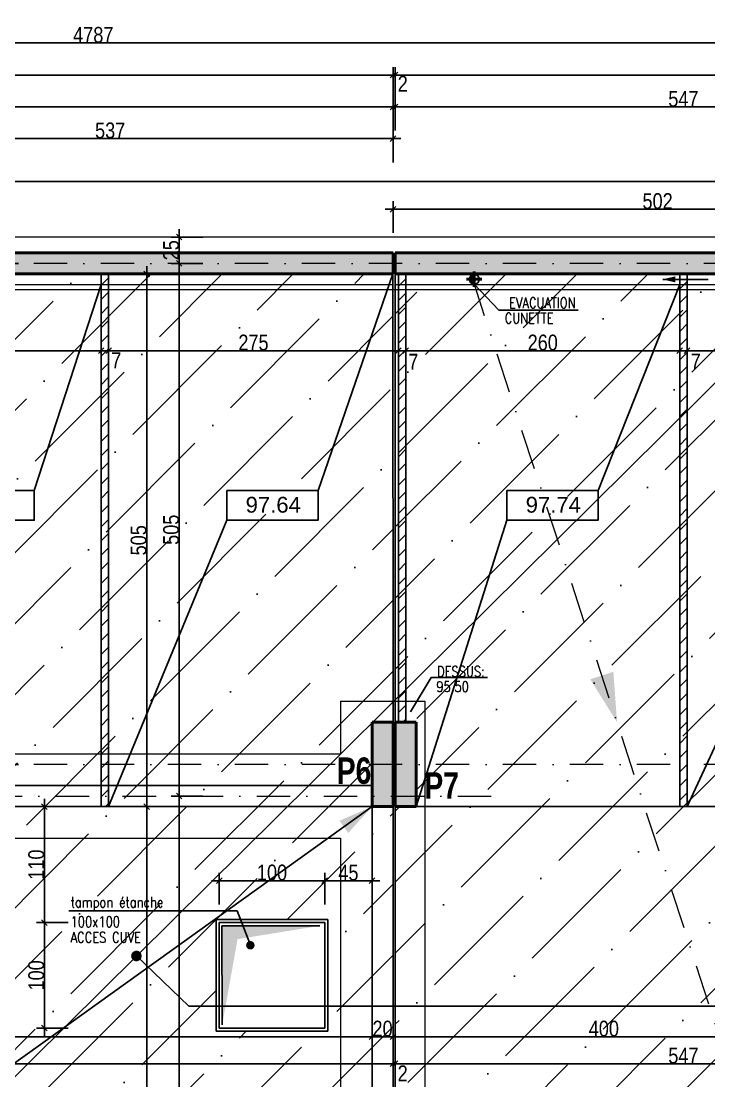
# Model space of a CAD drawing. Header units: centimetres. Extents: x -4990 to 114398, y -61489 to -12305.
# Drawn here: x 42284 to 42936, y -18368 to -17364 of the extents above; entities that cross this region are included whole.
import ezdxf
from ezdxf.enums import TextEntityAlignment as Align

# ---------------------------------------------------------------- set-up
doc = ezdxf.new("R2010")
doc.units = ezdxf.units.CM
doc.header["$LTSCALE"] = 0.5
doc.linetypes.add('TIRETPT2', pattern=[12.7, 6.35, -3.175, 0, -3.175])
doc.linetypes.add('TIRETPTX2', pattern=[50.8, 25.4, -12.7, 0, -12.7])
doc.layers.get('DEFPOINTS').update_dxf_attribs({"linetype": 'CONTINUOUS'})
for name, color, linetype in [('01_cloisons', 1, 'CONTINUOUS'), ('01_cote_gen', 4, 'CONTINUOUS'), ('01_linteaux', 2, 'CONTINUOUS'), ('01_poch_murs', 253, 'CONTINUOUS'), ('01_poch_poteaux', 250, 'CONTINUOUS'), ('01_resv', 32, 'CONTINUOUS'), ('01_texte', 230, 'CONTINUOUS'), ('AA_COTES', 2, 'CONTINUOUS')]:
    doc.layers.add(name, color=color, linetype=linetype)
for name, color, linetype, lineweight in [('01_murs_coup', 5, 'CONTINUOUS', 60), ('01_Reseaux', 5, 'TIRETPTX2', 18), ('01_sem', 42, 'CONTINUOUS', 15), ('01_tram_axes', 2, 'TIRETPTX2', 9)]:
    doc.layers.add(name, color=color, linetype=linetype, lineweight=lineweight)
doc.styles.add('ARIAL', font='arial.ttf')
doc.styles.add('impact', font='impact.ttf')
doc.styles.add('SIMPLEX1', font='SIMPLEX.shx', dxfattribs={"width": 0.8, "height": 10})
doc.styles.add('STYLE2', font='ARIALN.TTF')
doc.dimstyles.new('JB50', dxfattribs={"dimscale": 0.1, "dimtxt": 150, "dimasz": 15, "dimexe": 0.1, "dimexo": 0.1, "dimgap": 0.09, "dimtad": 1, "dimdec": 1, "dimdsep": 46, "dimtxsty": 'STYLE2', "dimblk1": 'BOND_G', "dimblk2": 'BOND_D', "dimsah": 1, "dimcen": 1.5, "dimdle": 0.01, "dimse1": 1, "dimse2": 1, "dimclrd": 4, "dimclre": 2, "dimclrt": 6, "dimazin": 2, "dimtfac": 2.333333, "dimtdec": 1, "dimtix": 1, "dimtmove": 2, "dimatfit": 3, "dimldrblk": 'BOND_G', "dimfxl": 1, "dimtolj": 1, "dimtzin": 0, "dimarcsym": 0})
pattern_1 = [(45, (-10233.557, 8782.937), (-6.7351921, 6.7351921), [])]

# ---------------------------------------------------------------- blocks, each defined once
blk = doc.blocks.new('BOND_G')
at = {"layer": 'AA_COTES', "color": 0}
for p, q in [((0, -5), (0, 15)), ((5, 0), (-5, 0)), ((1.77, 1.77), (-1.77, -1.77))]:
    blk.add_line(p, q, dxfattribs=at)
blk = doc.blocks.new('BOND_D')
at = {"layer": 'AA_COTES', "color": 0}
for p, q in [((5, 0), (-5, 0)), ((-1.77, -1.77), (1.77, 1.77)), ((0, 5), (0, -15))]:
    blk.add_line(p, q, dxfattribs=at)
blk = doc.blocks.new('*D78')
at = {"layer": '01_cote_gen', "color": 4, "lineweight": -2, "transparency": 16777216}
blk.add_line((42101.1, -17475.2), (42635.1, -17475.2), dxfattribs=at)
at = {"layer": 'DEFPOINTS', "color": 0, "transparency": 16777216}
for p in [(42636.6, -17475.2), (42099.6, -17497.7), (42636.6, -17583.5)]:
    blk.add_point(p, dxfattribs=at)
at = {"layer": '01_cote_gen', "color": 4, "lineweight": -2, "transparency": 16777216, "xscale": 1.5, "yscale": 1.5, "zscale": 1.5, "rotation": 180}
blk.add_blockref('BOND_G', (42099.6, -17475.2), dxfattribs=at)
at = {"layer": '01_cote_gen', "color": 4, "lineweight": -2, "transparency": 16777216, "xscale": 1.5, "yscale": 1.5, "zscale": 1.5}
blk.add_blockref('BOND_D', (42636.6, -17475.2), dxfattribs=at)
at = {"layer": '01_cote_gen', "color": 6, "transparency": 16777216, "insert": (42368.1, -17467.5), "char_height": 15, "attachment_point": 5, "style": 'STYLE2'}
blk.add_mtext('\\A1;537', dxfattribs=at)
blk = doc.blocks.new('*D79')
at = {"layer": '01_cote_gen', "color": 4, "lineweight": -2, "transparency": 16777216}
blk.add_line((42640.1, -17445.1), (43184.1, -17445.1), dxfattribs=at)
at = {"layer": 'DEFPOINTS', "color": 0, "transparency": 16777216}
for p in [(43185.6, -17445.1), (43185.6, -17465.6), (42638.6, -17553.4)]:
    blk.add_point(p, dxfattribs=at)
at = {"layer": '01_cote_gen', "color": 4, "lineweight": -2, "transparency": 16777216, "xscale": 1.5, "yscale": 1.5, "zscale": 1.5, "rotation": 180}
blk.add_blockref('BOND_G', (42638.6, -17445.1), dxfattribs=at)
at = {"layer": '01_cote_gen', "color": 4, "lineweight": -2, "transparency": 16777216, "xscale": 1.5, "yscale": 1.5, "zscale": 1.5}
blk.add_blockref('BOND_D', (43185.6, -17445.1), dxfattribs=at)
at = {"layer": '01_cote_gen', "color": 6, "transparency": 16777216, "insert": (42912.1, -17437.5), "char_height": 15, "attachment_point": 5, "style": 'STYLE2'}
blk.add_mtext('\\A1;547', dxfattribs=at)
blk = doc.blocks.new('*D84')
at = {"layer": '01_cote_gen', "color": 4, "lineweight": -2, "transparency": 16777216}
blk.add_line((42640.1, -17414.9), (44734.1, -17414.9), dxfattribs=at)
at = {"layer": 'DEFPOINTS', "color": 0, "transparency": 16777216}
for p in [(44735.6, -17414.9), (44735.6, -17437.5), (42638.6, -17452.5)]:
    blk.add_point(p, dxfattribs=at)
at = {"layer": '01_cote_gen', "color": 4, "lineweight": -2, "transparency": 16777216, "xscale": 1.5, "yscale": 1.5, "zscale": 1.5, "rotation": 180}
blk.add_blockref('BOND_G', (42638.6, -17414.9), dxfattribs=at)
at = {"layer": '01_cote_gen', "color": 4, "lineweight": -2, "transparency": 16777216, "xscale": 1.5, "yscale": 1.5, "zscale": 1.5}
blk.add_blockref('BOND_D', (44735.6, -17414.9), dxfattribs=at)
at = {"layer": '01_cote_gen', "color": 6, "transparency": 16777216, "insert": (43687.1, -17407.2), "char_height": 15, "attachment_point": 5, "style": 'STYLE2'}
blk.add_mtext('\\A1;2097', dxfattribs=at)
blk = doc.blocks.new('*D85')
at = {"layer": '01_cote_gen', "color": 4, "lineweight": -2, "transparency": 16777216}
blk.add_line((40932.1, -17445.1), (42635.1, -17445.1), dxfattribs=at)
at = {"layer": 'DEFPOINTS', "color": 0, "transparency": 16777216}
for p in [(42636.6, -17445.1), (40930.6, -17497.7), (42636.6, -17497.7)]:
    blk.add_point(p, dxfattribs=at)
at = {"layer": '01_cote_gen', "color": 4, "lineweight": -2, "transparency": 16777216, "xscale": 1.5, "yscale": 1.5, "zscale": 1.5, "rotation": 180}
blk.add_blockref('BOND_G', (40930.6, -17445.1), dxfattribs=at)
at = {"layer": '01_cote_gen', "color": 4, "lineweight": -2, "transparency": 16777216, "xscale": 1.5, "yscale": 1.5, "zscale": 1.5}
blk.add_blockref('BOND_D', (42636.6, -17445.1), dxfattribs=at)
at = {"layer": '01_cote_gen', "color": 6, "transparency": 16777216, "insert": (41783.6, -17437.4), "char_height": 15, "attachment_point": 5, "style": 'STYLE2'}
blk.add_mtext('\\A1;1706', dxfattribs=at)
blk = doc.blocks.new('*D89')
at = {"layer": '01_cote_gen', "color": 4, "lineweight": -2, "transparency": 16777216}
blk.add_line((39960.1, -17414.9), (42635.1, -17414.9), dxfattribs=at)
at = {"layer": 'DEFPOINTS', "color": 0, "transparency": 16777216}
for p in [(42636.6, -17414.9), (39958.6, -17497.7), (42636.6, -17497.7)]:
    blk.add_point(p, dxfattribs=at)
at = {"layer": '01_cote_gen', "color": 4, "lineweight": -2, "transparency": 16777216, "xscale": 1.5, "yscale": 1.5, "zscale": 1.5, "rotation": 180}
blk.add_blockref('BOND_G', (39958.6, -17414.9), dxfattribs=at)
at = {"layer": '01_cote_gen', "color": 4, "lineweight": -2, "transparency": 16777216, "xscale": 1.5, "yscale": 1.5, "zscale": 1.5}
blk.add_blockref('BOND_D', (42636.6, -17414.9), dxfattribs=at)
at = {"layer": '01_cote_gen', "color": 6, "transparency": 16777216, "insert": (41240.1, -17407.2), "char_height": 15, "attachment_point": 5, "style": 'STYLE2'}
blk.add_mtext('\\A1;2678', dxfattribs=at)
blk = doc.blocks.new('*D90')
at = {"layer": '01_cote_gen', "color": 4, "lineweight": -2, "transparency": 16777216}
for p, q in [((42635.1, -17414.9), (42633.6, -17414.9)), ((42638.6, -17414.9), (42636.6, -17414.9)), ((42640.1, -17414.9), (42641.6, -17414.9))]:
    blk.add_line(p, q, dxfattribs=at)
at = {"layer": 'DEFPOINTS', "color": 0, "transparency": 16777216}
for p in [(42636.6, -17414.9), (42636.6, -17420.6), (42638.6, -17420.6)]:
    blk.add_point(p, dxfattribs=at)
at = {"layer": '01_cote_gen', "color": 4, "lineweight": -2, "transparency": 16777216, "xscale": 1.5, "yscale": 1.5, "zscale": 1.5}
blk.add_blockref('BOND_D', (42636.6, -17414.9), dxfattribs=at)
at = {"layer": '01_cote_gen', "color": 4, "lineweight": -2, "transparency": 16777216, "xscale": 1.5, "yscale": 1.5, "zscale": 1.5, "rotation": 180}
blk.add_blockref('BOND_G', (42638.6, -17414.9), dxfattribs=at)
at = {"layer": '01_cote_gen', "color": 6, "transparency": 16777216, "insert": (42645.8, -17423.1), "char_height": 15, "attachment_point": 5, "style": 'STYLE2'}
blk.add_mtext('\\A1;2', dxfattribs=at)
blk = doc.blocks.new('*D91')
at = {"layer": '01_cote_gen', "color": 4, "lineweight": -2, "transparency": 16777216}
blk.add_line((39960.1, -17384.5), (44744.1, -17384.5), dxfattribs=at)
at = {"layer": 'DEFPOINTS', "color": 0, "transparency": 16777216}
for p in [(44745.6, -17384.5), (44745.6, -17392.8), (39958.6, -17407.4)]:
    blk.add_point(p, dxfattribs=at)
at = {"layer": '01_cote_gen', "color": 4, "lineweight": -2, "transparency": 16777216, "xscale": 1.5, "yscale": 1.5, "zscale": 1.5, "rotation": 180}
blk.add_blockref('BOND_G', (39958.6, -17384.5), dxfattribs=at)
at = {"layer": '01_cote_gen', "color": 4, "lineweight": -2, "transparency": 16777216, "xscale": 1.5, "yscale": 1.5, "zscale": 1.5}
blk.add_blockref('BOND_D', (44745.6, -17384.5), dxfattribs=at)
at = {"layer": '01_cote_gen', "color": 6, "transparency": 16777216, "insert": (42352.1, -17376.9), "char_height": 15, "attachment_point": 5, "style": 'STYLE2'}
blk.add_mtext('\\A1;4787', dxfattribs=at)
blk = doc.blocks.new('*D109')
at = {"layer": '01_cote_gen', "color": 4, "lineweight": -2, "transparency": 16777216}
blk.add_line((43184.1, -18352.3), (42640.1, -18352.3), dxfattribs=at)
at = {"layer": 'DEFPOINTS', "color": 0, "transparency": 16777216}
for p in [(43185.6, -18329.8), (42638.6, -18351.5), (42638.6, -18352.3)]:
    blk.add_point(p, dxfattribs=at)
at = {"layer": '01_cote_gen', "color": 4, "lineweight": -2, "transparency": 16777216, "xscale": 1.5, "yscale": 1.5, "zscale": 1.5, "rotation": 180}
blk.add_blockref('BOND_D', (42638.6, -18352.3), dxfattribs=at)
at = {"layer": '01_cote_gen', "color": 4, "lineweight": -2, "transparency": 16777216, "xscale": 1.5, "yscale": 1.5, "zscale": 1.5}
blk.add_blockref('BOND_G', (43185.6, -18352.3), dxfattribs=at)
at = {"layer": '01_cote_gen', "color": 6, "transparency": 16777216, "insert": (42912.1, -18344.7), "char_height": 15, "attachment_point": 5, "style": 'STYLE2'}
blk.add_mtext('\\A1;547', dxfattribs=at)
blk = doc.blocks.new('*D110')
at = {"layer": '01_cote_gen', "color": 4, "lineweight": -2, "transparency": 16777216}
for p, q in [((42635.1, -18352.3), (42633.6, -18352.3)), ((42636.6, -18352.3), (42638.6, -18352.3)), ((42640.1, -18352.3), (42641.6, -18352.3))]:
    blk.add_line(p, q, dxfattribs=at)
at = {"layer": 'DEFPOINTS', "color": 0, "transparency": 16777216}
for p in [(42638.6, -18352.3), (42636.6, -18357), (42638.6, -18357)]:
    blk.add_point(p, dxfattribs=at)
at = {"layer": '01_cote_gen', "color": 4, "lineweight": -2, "transparency": 16777216, "xscale": 1.5, "yscale": 1.5, "zscale": 1.5}
blk.add_blockref('BOND_G', (42636.6, -18352.3), dxfattribs=at)
at = {"layer": '01_cote_gen', "color": 4, "lineweight": -2, "transparency": 16777216, "xscale": 1.5, "yscale": 1.5, "zscale": 1.5, "rotation": 180}
blk.add_blockref('BOND_D', (42638.6, -18352.3), dxfattribs=at)
at = {"layer": '01_cote_gen', "color": 6, "transparency": 16777216, "insert": (42645.7, -18361.4), "char_height": 15, "attachment_point": 5, "style": 'STYLE2'}
blk.add_mtext('\\A1;2', dxfattribs=at)
blk = doc.blocks.new('*D111')
at = {"layer": '01_cote_gen', "color": 4, "lineweight": -2, "transparency": 16777216}
blk.add_line((42635.1, -18352.3), (41817.1, -18352.3), dxfattribs=at)
at = {"layer": 'DEFPOINTS', "color": 0, "transparency": 16777216}
for p in [(42636.6, -18329.8), (41815.6, -18346.2), (41815.6, -18352.3)]:
    blk.add_point(p, dxfattribs=at)
at = {"layer": '01_cote_gen', "color": 4, "lineweight": -2, "transparency": 16777216, "xscale": 1.5, "yscale": 1.5, "zscale": 1.5, "rotation": 180}
blk.add_blockref('BOND_D', (41815.6, -18352.3), dxfattribs=at)
at = {"layer": '01_cote_gen', "color": 4, "lineweight": -2, "transparency": 16777216, "xscale": 1.5, "yscale": 1.5, "zscale": 1.5}
blk.add_blockref('BOND_G', (42636.6, -18352.3), dxfattribs=at)
at = {"layer": '01_cote_gen', "color": 6, "transparency": 16777216, "insert": (42169.5, -18344.6), "char_height": 15, "attachment_point": 5, "style": 'STYLE2'}
blk.add_mtext('\\A1;821', dxfattribs=at)
blk = doc.blocks.new('*D112')
at = {"layer": '01_cote_gen', "color": 4, "lineweight": -2, "transparency": 16777216}
blk.add_line((42635.1, -18326.7), (42618.1, -18326.7), dxfattribs=at)
at = {"layer": 'DEFPOINTS', "color": 0, "transparency": 16777216}
for p in [(42616.6, -18326.7), (42616.6, -18329.8), (42636.6, -18329.8)]:
    blk.add_point(p, dxfattribs=at)
at = {"layer": '01_cote_gen', "color": 4, "lineweight": -2, "transparency": 16777216, "xscale": 1.5, "yscale": 1.5, "zscale": 1.5, "rotation": 180}
blk.add_blockref('BOND_D', (42616.6, -18326.7), dxfattribs=at)
at = {"layer": '01_cote_gen', "color": 4, "lineweight": -2, "transparency": 16777216, "xscale": 1.5, "yscale": 1.5, "zscale": 1.5}
blk.add_blockref('BOND_G', (42636.6, -18326.7), dxfattribs=at)
at = {"layer": '01_cote_gen', "color": 6, "transparency": 16777216, "insert": (42626.6, -18319.1), "char_height": 15, "attachment_point": 5, "style": 'STYLE2'}
blk.add_mtext('\\A1;20', dxfattribs=at)
blk = doc.blocks.new('*D113')
at = {"layer": '01_cote_gen', "color": 4, "lineweight": -2, "transparency": 16777216}
blk.add_line((42615.1, -18326.7), (41837.1, -18326.7), dxfattribs=at)
at = {"layer": 'DEFPOINTS', "color": 0, "transparency": 16777216}
for p in [(41835.6, -18304.2), (42616.6, -18304.2), (41835.6, -18326.7)]:
    blk.add_point(p, dxfattribs=at)
at = {"layer": '01_cote_gen', "color": 4, "lineweight": -2, "transparency": 16777216, "xscale": 1.5, "yscale": 1.5, "zscale": 1.5, "rotation": 180}
blk.add_blockref('BOND_D', (41835.6, -18326.7), dxfattribs=at)
at = {"layer": '01_cote_gen', "color": 4, "lineweight": -2, "transparency": 16777216, "xscale": 1.5, "yscale": 1.5, "zscale": 1.5}
blk.add_blockref('BOND_G', (42616.6, -18326.7), dxfattribs=at)
at = {"layer": '01_cote_gen', "color": 6, "transparency": 16777216, "insert": (42169.5, -18319.1), "char_height": 15, "attachment_point": 5, "style": 'STYLE2'}
blk.add_mtext('\\A1;781', dxfattribs=at)
blk = doc.blocks.new('*D207')
at = {"layer": '01_cote_gen', "color": 4, "lineweight": -2, "transparency": 16777216}
blk.add_line((42273.6, -17595), (42273.6, -18067), dxfattribs=at)
at = {"layer": 'DEFPOINTS', "color": 0, "transparency": 16777216}
for p in [(42316.3, -17593.5), (42243.2, -18068.5), (42273.6, -18068.5)]:
    blk.add_point(p, dxfattribs=at)
at = {"layer": '01_cote_gen', "color": 4, "lineweight": -2, "transparency": 16777216, "xscale": 1.5, "yscale": 1.5, "zscale": 1.5}
for name, p, rotation in [('BOND_G', (42273.6, -17593.5), 90), ('BOND_D', (42273.6, -18068.5), 270)]:
    blk.add_blockref(name, p, dxfattribs=dict(at, rotation=rotation))
at = {"layer": '01_cote_gen', "color": 6, "transparency": 16777216, "insert": (42266, -17889.5), "char_height": 15, "attachment_point": 5, "rotation": 90, "style": 'STYLE2'}
blk.add_mtext('\\A1;475', dxfattribs=at)
blk = doc.blocks.new('*D217')
at = {"layer": '01_cote_gen', "color": 4, "lineweight": -2, "transparency": 16777216}
blk.add_line((42433.6, -18677), (42433.6, -18100), dxfattribs=at)
at = {"layer": 'DEFPOINTS', "color": 0, "transparency": 16777216}
for p in [(42433.6, -18098.5), (42533.8, -18098.5), (42506.7, -18678.5)]:
    blk.add_point(p, dxfattribs=at)
at = {"layer": '01_cote_gen', "color": 4, "lineweight": -2, "transparency": 16777216, "xscale": 1.5, "yscale": 1.5, "zscale": 1.5}
for name, p, rotation in [('BOND_D', (42433.6, -18098.5), 90), ('BOND_G', (42433.6, -18678.5), 270)]:
    blk.add_blockref(name, p, dxfattribs=dict(at, rotation=rotation))
at = {"layer": '01_cote_gen', "color": 6, "transparency": 16777216, "insert": (42426, -18388.5), "char_height": 15, "attachment_point": 5, "rotation": 90, "style": 'STYLE2'}
blk.add_mtext('\\A1;580', dxfattribs=at)
blk = doc.blocks.new('*D218')
at = {"layer": '01_cote_gen', "color": 4, "lineweight": -2, "transparency": 16777216}
blk.add_line((42433.6, -18097), (42433.6, -17595), dxfattribs=at)
at = {"layer": 'DEFPOINTS', "color": 0, "transparency": 16777216}
for p in [(42433.6, -17593.5), (42487.1, -17593.5), (42466.2, -18098.5)]:
    blk.add_point(p, dxfattribs=at)
at = {"layer": '01_cote_gen', "color": 4, "lineweight": -2, "transparency": 16777216, "xscale": 1.5, "yscale": 1.5, "zscale": 1.5}
for name, p, rotation in [('BOND_D', (42433.6, -17593.5), 90), ('BOND_G', (42433.6, -18098.5), 270)]:
    blk.add_blockref(name, p, dxfattribs=dict(at, rotation=rotation))
at = {"layer": '01_cote_gen', "color": 6, "transparency": 16777216, "insert": (42426, -17846), "char_height": 15, "attachment_point": 5, "rotation": 90, "style": 'STYLE2'}
blk.add_mtext('\\A1;505', dxfattribs=at)
blk = doc.blocks.new('*D224')
at = {"layer": '01_cote_gen', "color": 4, "lineweight": -2, "transparency": 16777216}
blk.add_line((42433.6, -17592), (42433.6, -17570), dxfattribs=at)
at = {"layer": 'DEFPOINTS', "color": 0, "transparency": 16777216}
for p in [(42433.6, -17568.5), (42445.8, -17568.5), (42441.1, -17593.5)]:
    blk.add_point(p, dxfattribs=at)
at = {"layer": '01_cote_gen', "color": 4, "lineweight": -2, "transparency": 16777216, "xscale": 1.5, "yscale": 1.5, "zscale": 1.5}
for name, p, rotation in [('BOND_D', (42433.6, -17568.5), 90), ('BOND_G', (42433.6, -17593.5), 270)]:
    blk.add_blockref(name, p, dxfattribs=dict(at, rotation=rotation))
at = {"layer": '01_cote_gen', "color": 6, "transparency": 16777216, "insert": (42426, -17581), "char_height": 15, "attachment_point": 5, "rotation": 90, "style": 'STYLE2'}
blk.add_mtext('\\A1;25', dxfattribs=at)
blk = doc.blocks.new('*D268')
at = {"layer": '01_cote_gen', "color": 4, "lineweight": -2, "transparency": 16777216}
blk.add_line((42473.2, -18178.8), (42570.2, -18178.8), dxfattribs=at)
at = {"layer": 'DEFPOINTS', "color": 0, "transparency": 16777216}
for p in [(42571.7, -18178.8), (42471.7, -18218.5), (42571.7, -18218.5)]:
    blk.add_point(p, dxfattribs=at)
at = {"layer": '01_cote_gen', "color": 4, "lineweight": -2, "transparency": 16777216, "xscale": 1.5, "yscale": 1.5, "zscale": 1.5, "rotation": 180}
blk.add_blockref('BOND_G', (42471.7, -18178.8), dxfattribs=at)
at = {"layer": '01_cote_gen', "color": 4, "lineweight": -2, "transparency": 16777216, "xscale": 1.5, "yscale": 1.5, "zscale": 1.5}
blk.add_blockref('BOND_D', (42571.7, -18178.8), dxfattribs=at)
at = {"layer": '01_cote_gen', "color": 6, "transparency": 16777216, "insert": (42521.7, -18171.1), "char_height": 15, "attachment_point": 5, "style": 'STYLE2'}
blk.add_mtext('\\A1;100', dxfattribs=at)
blk = doc.blocks.new('*D269')
at = {"layer": '01_cote_gen', "color": 4, "lineweight": -2, "transparency": 16777216}
blk.add_line((42573.2, -18178.8), (42615.1, -18178.8), dxfattribs=at)
at = {"layer": 'DEFPOINTS', "color": 0, "transparency": 16777216}
for p in [(42616.6, -18178.8), (42571.7, -18186.3), (42616.6, -18186.3)]:
    blk.add_point(p, dxfattribs=at)
at = {"layer": '01_cote_gen', "color": 4, "lineweight": -2, "transparency": 16777216, "xscale": 1.5, "yscale": 1.5, "zscale": 1.5, "rotation": 180}
blk.add_blockref('BOND_G', (42571.7, -18178.8), dxfattribs=at)
at = {"layer": '01_cote_gen', "color": 4, "lineweight": -2, "transparency": 16777216, "xscale": 1.5, "yscale": 1.5, "zscale": 1.5}
blk.add_blockref('BOND_D', (42616.6, -18178.8), dxfattribs=at)
at = {"layer": '01_cote_gen', "color": 6, "transparency": 16777216, "insert": (42594.2, -18171.2), "char_height": 15, "attachment_point": 5, "style": 'STYLE2'}
blk.add_mtext('\\A1;45', dxfattribs=at)
blk = doc.blocks.new('*D270')
at = {"layer": '01_cote_gen', "color": 4, "lineweight": -2, "transparency": 16777216}
blk.add_line((42305.7, -18317), (42305.7, -18220), dxfattribs=at)
at = {"layer": 'DEFPOINTS', "color": 0, "transparency": 16777216}
for p in [(42305.7, -18218.5), (42521.7, -18218.5), (42478.1, -18318.5)]:
    blk.add_point(p, dxfattribs=at)
at = {"layer": '01_cote_gen', "color": 4, "lineweight": -2, "transparency": 16777216, "xscale": 1.5, "yscale": 1.5, "zscale": 1.5}
for name, p, rotation in [('BOND_D', (42305.7, -18218.5), 90), ('BOND_G', (42305.7, -18318.5), 270)]:
    blk.add_blockref(name, p, dxfattribs=dict(at, rotation=rotation))
at = {"layer": '01_cote_gen', "color": 6, "transparency": 16777216, "insert": (42298, -18268.5), "char_height": 15, "attachment_point": 5, "rotation": 90, "style": 'STYLE2'}
blk.add_mtext('\\A1;100', dxfattribs=at)
blk = doc.blocks.new('*D271')
at = {"layer": '01_cote_gen', "color": 4, "lineweight": -2, "transparency": 16777216}
blk.add_line((42305.7, -18217), (42305.7, -18110), dxfattribs=at)
at = {"layer": 'DEFPOINTS', "color": 0, "transparency": 16777216}
for p in [(42305.7, -18108.5), (42330.8, -18108.5), (42471.7, -18218.5)]:
    blk.add_point(p, dxfattribs=at)
at = {"layer": '01_cote_gen', "color": 4, "lineweight": -2, "transparency": 16777216, "xscale": 1.5, "yscale": 1.5, "zscale": 1.5}
for name, p, rotation in [('BOND_D', (42305.7, -18108.5), 90), ('BOND_G', (42305.7, -18218.5), 270)]:
    blk.add_blockref(name, p, dxfattribs=dict(at, rotation=rotation))
at = {"layer": '01_cote_gen', "color": 6, "transparency": 16777216, "insert": (42298, -18163.5), "char_height": 15, "attachment_point": 5, "rotation": 90, "style": 'STYLE2'}
blk.add_mtext('\\A1;110', dxfattribs=at)
blk = doc.blocks.new('*D359')
at = {"layer": '01_cote_gen', "color": 4, "lineweight": -2, "transparency": 16777216}
blk.add_line((42638.1, -17542.1), (43137.1, -17542.1), dxfattribs=at)
at = {"layer": 'DEFPOINTS', "color": 0, "transparency": 16777216}
for p in [(42636.6, -17497.7), (43138.6, -17533.8), (43138.6, -17542.1)]:
    blk.add_point(p, dxfattribs=at)
at = {"layer": '01_cote_gen', "color": 4, "lineweight": -2, "transparency": 16777216, "xscale": 1.5, "yscale": 1.5, "zscale": 1.5, "rotation": 180}
blk.add_blockref('BOND_G', (42636.6, -17542.1), dxfattribs=at)
at = {"layer": '01_cote_gen', "color": 4, "lineweight": -2, "transparency": 16777216, "xscale": 1.5, "yscale": 1.5, "zscale": 1.5}
blk.add_blockref('BOND_D', (43138.6, -17542.1), dxfattribs=at)
at = {"layer": '01_cote_gen', "color": 6, "transparency": 16777216, "insert": (42887.6, -17534.5), "char_height": 15, "attachment_point": 5, "style": 'STYLE2'}
blk.add_mtext('\\A1;502', dxfattribs=at)
blk = doc.blocks.new('*D362')
at = {"layer": '01_cote_gen', "color": 4, "lineweight": -2, "transparency": 16777216}
blk.add_line((42638.1, -18326.7), (43035.1, -18326.7), dxfattribs=at)
at = {"layer": 'DEFPOINTS', "color": 0, "transparency": 16777216}
for p in [(42636.6, -18292.5), (43036.6, -18292.5), (43036.6, -18326.7)]:
    blk.add_point(p, dxfattribs=at)
at = {"layer": '01_cote_gen', "color": 4, "lineweight": -2, "transparency": 16777216, "xscale": 1.5, "yscale": 1.5, "zscale": 1.5, "rotation": 180}
blk.add_blockref('BOND_G', (42636.6, -18326.7), dxfattribs=at)
at = {"layer": '01_cote_gen', "color": 4, "lineweight": -2, "transparency": 16777216, "xscale": 1.5, "yscale": 1.5, "zscale": 1.5}
blk.add_blockref('BOND_D', (43036.6, -18326.7), dxfattribs=at)
at = {"layer": '01_cote_gen', "color": 6, "transparency": 16777216, "insert": (42836.6, -18319.1), "char_height": 15, "attachment_point": 5, "style": 'STYLE2'}
blk.add_mtext('\\A1;400', dxfattribs=at)
blk = doc.blocks.new('*D495')
at = {"layer": '01_cote_gen', "color": 4, "lineweight": -2, "transparency": 16777216}
blk.add_line((43176.1, -17676.3), (42917.1, -17676.3), dxfattribs=at)
at = {"layer": 'DEFPOINTS', "color": 0, "transparency": 16777216}
for p in [(42915.6, -17676.3), (42915.6, -17678.1), (43177.6, -17691.7)]:
    blk.add_point(p, dxfattribs=at)
at = {"layer": '01_cote_gen', "color": 4, "lineweight": -2, "transparency": 16777216, "xscale": 1.5, "yscale": 1.5, "zscale": 1.5, "rotation": 180}
blk.add_blockref('BOND_D', (42915.6, -17676.3), dxfattribs=at)
at = {"layer": '01_cote_gen', "color": 4, "lineweight": -2, "transparency": 16777216, "xscale": 1.5, "yscale": 1.5, "zscale": 1.5}
blk.add_blockref('BOND_G', (43177.6, -17676.3), dxfattribs=at)
at = {"layer": '01_cote_gen', "color": 6, "transparency": 16777216, "insert": (43046.6, -17668.6), "char_height": 15, "attachment_point": 5, "style": 'STYLE2'}
blk.add_mtext('\\A1;262', dxfattribs=at)
blk = doc.blocks.new('*D496')
at = {"layer": '01_cote_gen', "color": 4, "lineweight": -2, "transparency": 16777216}
blk.add_line((42914.1, -17676.3), (42910.1, -17676.3), dxfattribs=at)
at = {"layer": 'DEFPOINTS', "color": 0, "transparency": 16777216}
for p in [(42908.6, -17663.5), (42908.6, -17676.3), (42915.6, -17678.1)]:
    blk.add_point(p, dxfattribs=at)
at = {"layer": '01_cote_gen', "color": 4, "lineweight": -2, "transparency": 16777216, "xscale": 1.5, "yscale": 1.5, "zscale": 1.5, "rotation": 180}
blk.add_blockref('BOND_D', (42908.6, -17676.3), dxfattribs=at)
at = {"layer": '01_cote_gen', "color": 4, "lineweight": -2, "transparency": 16777216, "xscale": 1.5, "yscale": 1.5, "zscale": 1.5}
blk.add_blockref('BOND_G', (42915.6, -17676.3), dxfattribs=at)
at = {"layer": '01_cote_gen', "color": 6, "transparency": 16777216, "insert": (42923.8, -17686.5), "char_height": 15, "attachment_point": 5, "style": 'STYLE2'}
blk.add_mtext('\\A1;7', dxfattribs=at)
blk = doc.blocks.new('*D497')
at = {"layer": '01_cote_gen', "color": 4, "lineweight": -2, "transparency": 16777216}
blk.add_line((42907.1, -17676.3), (42650.1, -17676.3), dxfattribs=at)
at = {"layer": 'DEFPOINTS', "color": 0, "transparency": 16777216}
for p in [(42648.6, -17663.5), (42908.6, -17663.5), (42648.6, -17676.3)]:
    blk.add_point(p, dxfattribs=at)
at = {"layer": '01_cote_gen', "color": 4, "lineweight": -2, "transparency": 16777216, "xscale": 1.5, "yscale": 1.5, "zscale": 1.5, "rotation": 180}
blk.add_blockref('BOND_D', (42648.6, -17676.3), dxfattribs=at)
at = {"layer": '01_cote_gen', "color": 4, "lineweight": -2, "transparency": 16777216, "xscale": 1.5, "yscale": 1.5, "zscale": 1.5}
blk.add_blockref('BOND_G', (42908.6, -17676.3), dxfattribs=at)
at = {"layer": '01_cote_gen', "color": 6, "transparency": 16777216, "insert": (42778.6, -17668.6), "char_height": 15, "attachment_point": 5, "style": 'STYLE2'}
blk.add_mtext('\\A1;260', dxfattribs=at)
blk = doc.blocks.new('*D498')
at = {"layer": '01_cote_gen', "color": 4, "lineweight": -2, "transparency": 16777216}
blk.add_line((42647.1, -17676.3), (42643.1, -17676.3), dxfattribs=at)
at = {"layer": 'DEFPOINTS', "color": 0, "transparency": 16777216}
for p in [(42641.6, -17656.2), (42648.6, -17663.5), (42641.6, -17676.3)]:
    blk.add_point(p, dxfattribs=at)
at = {"layer": '01_cote_gen', "color": 4, "lineweight": -2, "transparency": 16777216, "xscale": 1.5, "yscale": 1.5, "zscale": 1.5, "rotation": 180}
blk.add_blockref('BOND_D', (42641.6, -17676.3), dxfattribs=at)
at = {"layer": '01_cote_gen', "color": 4, "lineweight": -2, "transparency": 16777216, "xscale": 1.5, "yscale": 1.5, "zscale": 1.5}
blk.add_blockref('BOND_G', (42648.6, -17676.3), dxfattribs=at)
at = {"layer": '01_cote_gen', "color": 6, "transparency": 16777216, "insert": (42655.8, -17686.7), "char_height": 15, "attachment_point": 5, "style": 'STYLE2'}
blk.add_mtext('\\A1;7', dxfattribs=at)
blk = doc.blocks.new('*D499')
at = {"layer": '01_cote_gen', "color": 4, "lineweight": -2, "transparency": 16777216}
blk.add_line((42640.1, -17676.3), (42368.1, -17676.3), dxfattribs=at)
at = {"layer": 'DEFPOINTS', "color": 0, "transparency": 16777216}
for p in [(42641.6, -17656.2), (42366.6, -17676.3), (42366.6, -17679.2)]:
    blk.add_point(p, dxfattribs=at)
at = {"layer": '01_cote_gen', "color": 4, "lineweight": -2, "transparency": 16777216, "xscale": 1.5, "yscale": 1.5, "zscale": 1.5, "rotation": 180}
blk.add_blockref('BOND_D', (42366.6, -17676.3), dxfattribs=at)
at = {"layer": '01_cote_gen', "color": 4, "lineweight": -2, "transparency": 16777216, "xscale": 1.5, "yscale": 1.5, "zscale": 1.5}
blk.add_blockref('BOND_G', (42641.6, -17676.3), dxfattribs=at)
at = {"layer": '01_cote_gen', "color": 6, "transparency": 16777216, "insert": (42504.1, -17668.6), "char_height": 15, "attachment_point": 5, "style": 'STYLE2'}
blk.add_mtext('\\A1;275', dxfattribs=at)
blk = doc.blocks.new('*D500')
at = {"layer": '01_cote_gen', "color": 4, "lineweight": -2, "transparency": 16777216}
blk.add_line((42365.1, -17676.3), (42361.1, -17676.3), dxfattribs=at)
at = {"layer": 'DEFPOINTS', "color": 0, "transparency": 16777216}
for p in [(42359.6, -17676.3), (42366.6, -17679.2), (42359.6, -17711.8)]:
    blk.add_point(p, dxfattribs=at)
at = {"layer": '01_cote_gen', "color": 4, "lineweight": -2, "transparency": 16777216, "xscale": 1.5, "yscale": 1.5, "zscale": 1.5, "rotation": 180}
blk.add_blockref('BOND_D', (42359.6, -17676.3), dxfattribs=at)
at = {"layer": '01_cote_gen', "color": 4, "lineweight": -2, "transparency": 16777216, "xscale": 1.5, "yscale": 1.5, "zscale": 1.5}
blk.add_blockref('BOND_G', (42366.6, -17676.3), dxfattribs=at)
at = {"layer": '01_cote_gen', "color": 6, "transparency": 16777216, "insert": (42373.9, -17685.4), "char_height": 15, "attachment_point": 5, "style": 'STYLE2'}
blk.add_mtext('\\A1;7', dxfattribs=at)
blk = doc.blocks.new('*D501')
at = {"layer": '01_cote_gen', "color": 4, "lineweight": -2, "transparency": 16777216}
blk.add_line((42358.1, -17676.3), (42101.1, -17676.3), dxfattribs=at)
at = {"layer": 'DEFPOINTS', "color": 0, "transparency": 16777216}
for p in [(42099.6, -17676.3), (42099.6, -17679.5), (42359.6, -17711.8)]:
    blk.add_point(p, dxfattribs=at)
at = {"layer": '01_cote_gen', "color": 4, "lineweight": -2, "transparency": 16777216, "xscale": 1.5, "yscale": 1.5, "zscale": 1.5, "rotation": 180}
blk.add_blockref('BOND_D', (42099.6, -17676.3), dxfattribs=at)
at = {"layer": '01_cote_gen', "color": 4, "lineweight": -2, "transparency": 16777216, "xscale": 1.5, "yscale": 1.5, "zscale": 1.5}
blk.add_blockref('BOND_G', (42359.6, -17676.3), dxfattribs=at)
at = {"layer": '01_cote_gen', "color": 6, "transparency": 16777216, "insert": (42229.6, -17668.6), "char_height": 15, "attachment_point": 5, "style": 'STYLE2'}
blk.add_mtext('\\A1;260', dxfattribs=at)
blk = doc.blocks.new('*D538')
at = {"layer": '01_cote_gen', "color": 4, "lineweight": -2, "transparency": 16777216}
blk.add_line((42402.8, -18667), (42402.8, -18110), dxfattribs=at)
at = {"layer": 'DEFPOINTS', "color": 0, "transparency": 16777216}
for p in [(42398.5, -18108.5), (42402.8, -18108.5), (42366.6, -18668.5)]:
    blk.add_point(p, dxfattribs=at)
at = {"layer": '01_cote_gen', "color": 4, "lineweight": -2, "transparency": 16777216, "xscale": 1.5, "yscale": 1.5, "zscale": 1.5}
for name, p, rotation in [('BOND_D', (42402.8, -18108.5), 90), ('BOND_G', (42402.8, -18668.5), 270)]:
    blk.add_blockref(name, p, dxfattribs=dict(at, rotation=rotation))
at = {"layer": '01_cote_gen', "color": 6, "transparency": 16777216, "insert": (42395.2, -18388.5), "char_height": 15, "attachment_point": 5, "rotation": 90, "style": 'STYLE2'}
blk.add_mtext('\\A1;560', dxfattribs=at)
blk = doc.blocks.new('*D539')
at = {"layer": '01_cote_gen', "color": 4, "lineweight": -2, "transparency": 16777216}
blk.add_line((42402.8, -18107), (42402.8, -17605), dxfattribs=at)
at = {"layer": 'DEFPOINTS', "color": 0, "transparency": 16777216}
for p in [(42402.8, -17603.5), (42413.6, -17603.5), (42425.3, -18108.5)]:
    blk.add_point(p, dxfattribs=at)
at = {"layer": '01_cote_gen', "color": 4, "lineweight": -2, "transparency": 16777216, "xscale": 1.5, "yscale": 1.5, "zscale": 1.5}
for name, p, rotation in [('BOND_D', (42402.8, -17603.5), 90), ('BOND_G', (42402.8, -18108.5), 270)]:
    blk.add_blockref(name, p, dxfattribs=dict(at, rotation=rotation))
at = {"layer": '01_cote_gen', "color": 6, "transparency": 16777216, "insert": (42395.2, -17856), "char_height": 15, "attachment_point": 5, "rotation": 90, "style": 'STYLE2'}
blk.add_mtext('\\A1;505', dxfattribs=at)

msp = doc.modelspace()

# ---------------------------------------------------------------- hatches: boundary and pattern name
at = {"layer": '01_poch_murs'}
h = msp.add_hatch(color=256, dxfattribs=at)
h.dxf.hatch_style = 1
h.paths.add_polyline_path([(42636.633, -17583.484), (41547.643, -17583.484), (41547.643, -17603.484), (42636.633, -17603.484)])
h.paths.add_polyline_path([(44605.633, -17213.484), (44725.633, -17213.484), (44725.633, -18318.484), (44615.633, -18318.484), (44615.633, -18338.484), (44745.633, -18338.484), (44745.633, -17193.484), (44585.633, -17193.484), (44585.633, -17583.484), (42638.633, -17583.484), (42638.633, -17603.484), (44605.633, -17603.484)])
h = msp.add_hatch(dxfattribs=at)
h.set_pattern_fill('ANSI36', color=256, scale=15)
h.paths.add_polyline_path([(42636.494, -17603.484), (41415.633, -17603.484), (41415.633, -18668.489), (41535.633, -18668.484), (41555.633, -18668.484), (41555.633, -19078.484), (42636.633, -19078.484), (42636.633, -18748.484), (42616.633, -18748.484), (42616.633, -18688.484), (42109.643, -18688.484), (42109.643, -18748.484), (42089.643, -18748.484), (42089.643, -18688.484), (41835.633, -18688.484), (41835.633, -18857.484), (41815.633, -18857.484), (41815.633, -18683.484), (41765.633, -18683.484), (41765.633, -18093.484), (41815.633, -18093.484), (41815.633, -18028.484), (41835.633, -18028.484), (41835.633, -18088.484), (42089.643, -18088.484), (42089.643, -18028.484), (42109.643, -18028.484), (42109.643, -18088.484), (42616.633, -18088.484), (42616.633, -18028.484), (42636.633, -18028.484)])
h.paths.add_polyline_path([(41565.643, -17918.484), (41565.643, -18108.484), (41547.643, -18108.484), (41547.643, -17918.484)], flags=16)
h.paths.add_polyline_path([(42616.633, -18108.484), (42109.643, -18108.484), (42089.643, -18108.484), (41835.633, -18108.484), (41835.633, -18668.484), (42089.643, -18668.484), (42109.643, -18668.484), (42616.633, -18668.484)], flags=17)
h.paths.add_polyline_path([(42468.672, -18321.464), (42468.672, -18215.464), (42574.672, -18215.464), (42574.672, -18321.464)], flags=16)
h.paths.add_polyline_path([(42471.672, -18318.464), (42471.672, -18218.464), (42571.672, -18218.464), (42571.672, -18318.464)], flags=0)
h.paths.add_polyline_path([(42616.633, -18088.484), (42109.643, -18088.484), (42109.643, -18108.484), (42616.633, -18108.484)], flags=17)
h.paths.add_polyline_path([(42636.633, -18108.484), (42616.633, -18108.484), (42616.633, -18668.484), (42636.633, -18668.484)], flags=17)
h.paths.add_polyline_path([(43036.633, -17603.484), (42713.63, -17603.874, -0.41421356), (42718.25, -17608.494, -1), (42709.01, -17608.494, -0.41421356), (42713.63, -17603.874), (42638.633, -17603.484), (42638.633, -18028.484), (42658.633, -18028.484), (42658.633, -18108.484), (42638.633, -18108.484), (42638.633, -18668.484), (42658.633, -18668.484), (42658.633, -18748.484), (42638.633, -18748.484), (42638.633, -19078.484), (43036.633, -19078.484)])
h = msp.add_hatch(dxfattribs=at)
h.set_pattern_fill('ANSI31', color=256, scale=3)
h.set_pattern_definition(pattern_1)
h.paths.add_polyline_path([(42366.643, -17603.48), (42359.643, -17603.48), (42359.643, -18108.484), (42366.643, -18108.484)])
h = msp.add_hatch(dxfattribs=at)
h.set_pattern_fill('ANSI31', color=256, scale=3)
h.set_pattern_definition(pattern_1)
h.paths.add_polyline_path([(42648.633, -17603.48), (42641.633, -17603.48), (42641.633, -18028.482), (42648.633, -18028.482)])
h = msp.add_hatch(dxfattribs=at)
h.set_pattern_fill('ANSI31', color=256, scale=3)
h.set_pattern_definition(pattern_1)
h.paths.add_polyline_path([(42915.633, -17603.48), (42908.633, -17603.48), (42908.633, -18108.484), (42915.633, -18108.484)])
at = {"layer": '01_poch_poteaux'}
h = msp.add_hatch(color=256, dxfattribs=at)
h.dxf.hatch_style = 1
h.paths.add_polyline_path([(42636.633, -18028.484), (42616.633, -18028.484), (42616.633, -18068.484), (42636.633, -18068.484)])
h.paths.add_polyline_path([(42636.633, -18068.484), (42616.633, -18068.484), (42616.633, -18098.484), (42636.633, -18098.484)])
h.paths.add_polyline_path([(42636.633, -18098.484), (42616.633, -18098.484), (42616.633, -18108.484), (42636.633, -18108.484)])
h.paths.add_polyline_path([(42658.633, -18098.484), (42638.633, -18098.484), (42638.633, -18108.484), (42658.633, -18108.484)])
h.paths.add_polyline_path([(42658.633, -18068.484), (42638.633, -18068.484), (42638.633, -18098.484), (42658.633, -18098.484)])
h.paths.add_polyline_path([(42658.633, -18028.484), (42638.633, -18028.484), (42638.633, -18068.484), (42658.633, -18068.484)])
at = {"layer": '01_resv'}
h = msp.add_hatch(color=256, dxfattribs=at)
h.dxf.hatch_style = 1
h.paths.add_polyline_path([(42715.002, -17604.083, 0.07554564), (42713.63, -17603.874), (42713.63, -17605.434, -0.09298551)])
h.paths.add_polyline_path([(42713.63, -17605.434), (42713.63, -17603.874, 0.40472605), (42709.012, -17608.344), (42709.179, -17608.494), (42712.695, -17608.494, -0.15699849)])
h.paths.add_polyline_path([(42709.179, -17608.494), (42709.01, -17608.494, 0.41421356), (42713.63, -17613.114), (42713.63, -17612.501)])
h.paths.add_polyline_path([(42712.695, -17608.494), (42709.179, -17608.494), (42713.63, -17612.501), (42713.63, -17611.399, -0.14933718)], flags=17)
h.paths.add_polyline_path([(42713.63, -17611.399), (42713.63, -17612.501), (42714.263, -17613.071, 0.05019624), (42715.162, -17612.853, -0.10219071)])
h.paths.add_polyline_path([(42713.63, -17612.501), (42713.63, -17613.114, 0.03438011), (42714.263, -17613.071)])

# ---------------------------------------------------------------- linework, layer by layer
at = {"layer": '01_cloisons'}
for p, q in [((42359.643, -18108.484), (42359.643, -17603.48)), ((42359.643, -17603.48), (42366.643, -17603.48)), ((42366.643, -18108.484), (42366.643, -17603.48)), ((42641.633, -18028.482), (42641.633, -17603.48)), ((42641.633, -17603.48), (42648.633, -17603.48)), ((42648.633, -18028.482), (42648.633, -17603.48)), ((42908.633, -18108.484), (42908.633, -17603.48)), ((42908.633, -17603.48), (42915.633, -17603.48)), ((42915.633, -18108.484), (42915.633, -17603.48)), ((42641.633, -18028.482), (42648.633, -18028.482)), ((42366.643, -18108.484), (42359.643, -18108.484)), ((42908.633, -18108.484), (42915.633, -18108.484))]:
    msp.add_line(p, q, dxfattribs=at)
at = {"layer": '01_linteaux'}
for p, q in [((42636.494, -17603.484), (42636.633, -18028.484)), ((42638.633, -17603.484), (42638.633, -18028.484)), ((42109.643, -18088.484), (42616.633, -18088.484)), ((42109.643, -18108.484), (42616.633, -18108.484)), ((42616.633, -18108.484), (42616.633, -18668.484)), ((42636.633, -18108.484), (42636.633, -18668.484)), ((42638.633, -18668.484), (42638.633, -18108.484)), ((42468.672, -18321.464), (42468.672, -18215.464)), ((42468.672, -18215.464), (42574.672, -18215.464)), ((42471.672, -18318.464), (42471.672, -18218.464)), ((42471.672, -18218.464), (42571.672, -18218.464)), ((42571.672, -18218.464), (42571.672, -18318.464)), ((42574.672, -18215.464), (42574.672, -18321.464)), ((42574.672, -18321.464), (42468.672, -18321.464)), ((42571.672, -18318.464), (42471.672, -18318.464))]:
    msp.add_line(p, q, dxfattribs=at)
at = {"layer": '01_murs_coup', "linetype": 'Continuous', "lineweight": 50}
for p, q in [((40930.633, -17583.484), (42636.633, -17583.484)), ((42636.633, -17583.484), (42636.633, -17603.484)), ((42638.633, -17583.484), (44585.633, -17583.484)), ((42638.633, -17583.484), (42638.633, -17603.484)), ((41313.633, -17603.484), (42636.494, -17603.484)), ((42638.633, -17603.484), (44605.633, -17603.484)), ((42616.633, -18028.484), (42636.633, -18028.484)), ((42616.633, -18108.484), (42616.633, -18028.484)), ((42636.633, -18108.484), (42636.633, -18028.484)), ((42638.633, -18028.484), (42658.633, -18028.484)), ((42638.633, -18108.484), (42638.633, -18028.484)), ((42658.633, -18108.484), (42658.633, -18028.484)), ((42616.633, -18108.484), (42636.633, -18108.484)), ((42638.633, -18108.484), (42658.633, -18108.484))]:
    msp.add_line(p, q, dxfattribs=at)
at = {"layer": '01_poch_murs'}
for p, q in [((42474.443, -18315.324), (42474.223, -18221.527)), ((42474.223, -18221.527), (42566.997, -18221.527))]:
    msp.add_line(p, q, dxfattribs=at)
for points in [[(42474.443, -18315.324), (42474.223, -18221.527), (42488.996, -18234.194)], [(42474.223, -18221.527), (42566.997, -18221.527), (42488.996, -18234.194)]]:
    msp.add_solid(points, dxfattribs=at)
at = {"layer": '01_Reseaux', "ltscale": 3}
msp.add_line((42960.001, -18368.484), (42713.758, -17613.484), dxfattribs=at)
for points in [[(42849.122, -18028.521), (42845.634, -17980.659), (42834.678, -17984.233)], [(42849.122, -18028.521), (42823.721, -17987.806), (42834.678, -17984.233)]]:
    msp.add_solid(points, dxfattribs=at)
at = {"layer": '01_resv', "linetype": 'Continuous', "lineweight": 50}
for p, q in [((42713.63, -17601.231), (42713.63, -17615.758)), ((42720.894, -17608.494), (42706.366, -17608.494))]:
    msp.add_line(p, q, dxfattribs=at)
at = {"layer": '01_resv'}
msp.add_circle((42713.63, -17608.494), 4.62, dxfattribs=at)
msp.add_arc((42717.916, -17608.416), 5.222, 123.918116, 238.171643, dxfattribs=at)
at = {"layer": '01_sem', "linetype": 'Continuous'}
for p, q in [((44570.633, -17568.484), (40930.633, -17568.484)), ((41313.633, -17613.484), (42636.494, -17613.484)), ((44700.633, -17618.484), (41339.633, -17618.484)), ((42638.633, -17613.484), (44585.633, -17613.484)), ((42586.633, -18008.484), (42586.633, -18058.484)), ((42586.633, -18008.484), (42666.633, -18008.484)), ((42666.633, -18008.484), (42666.633, -18768.484)), ((42139.643, -18058.484), (42586.633, -18058.484)), ((41930.633, -18138.484), (42586.633, -18138.484)), ((42586.633, -18138.484), (42586.633, -18638.484))]:
    msp.add_line(p, q, dxfattribs=at)
at = {"layer": '01_texte'}
for p, q in [((43138.633, -17515.732), (40930.633, -17515.732)), ((42636.494, -17603.484), (42565.432, -17808.873)), ((42935.556, -17608.61), (42892.528, -17608.61)), ((41555.633, -19078.484), (43036.633, -17613.484)), ((42296.085, -17808.873), (42359.643, -17613.484)), ((42713.63, -17613.114), (42736.905, -17637.678)), ((42831.208, -17808.873), (42908.633, -17613.484)), ((42736.905, -17637.678), (42812.261, -17637.678)), ((42478.854, -17836.969), (42366.643, -18108.484)), ((42744.631, -17836.969), (42658.633, -18108.484)), ((43040.956, -17836.969), (42915.633, -18108.484)), ((42653.031, -18018.544), (42672.75, -17986.251)), ((42672.75, -17986.251), (42726.106, -17986.251)), ((41835.633, -18668.484), (42616.633, -18108.484)), ((42658.633, -18108.484), (43175.633, -18108.484)), ((42328.868, -18207.34), (42488.695, -18207.34)), ((42488.695, -18207.34), (42501.134, -18239.97)), ((42393.03, -18250.134), (42442.746, -18297.644)), ((42442.746, -18297.644), (43273.358, -18297.644))]:
    msp.add_line(p, q, dxfattribs=at)
for points in [[(42209.508, -17808.873), (42296.085, -17808.873), (42296.085, -17836.969), (42209.508, -17836.969)], [(42478.854, -17808.873), (42565.432, -17808.873), (42565.432, -17836.969), (42478.854, -17836.969)], [(42744.631, -17808.873), (42831.208, -17808.873), (42831.208, -17836.969), (42744.631, -17836.969)]]:
    msp.add_lwpolyline(points, close=True, dxfattribs=at)
for points, const_width in [([(42499.134, -18239.97, 1), (42503.134, -18239.97, 1)], 4), ([(42390.53, -18250.134, 1), (42395.53, -18250.134, 1)], 5)]:
    msp.add_lwpolyline(points, format="xyb", close=True, dxfattribs=dict(at, const_width=const_width))
for points in [[(42892.528, -17608.61), (42904.311, -17605.752), (42904.311, -17608.61)], [(42892.528, -17608.61), (42904.311, -17611.469), (42904.311, -17608.61)], [(42616.633, -18108.484), (42585.702, -18121.894), (42589.854, -18127.685)], [(42616.633, -18108.484), (42594.007, -18133.477), (42589.854, -18127.685)]]:
    msp.add_solid(points, dxfattribs=at)
at = {"layer": '01_tram_axes', "linetype": 'TIRETPT2', "ltscale": 10}
for p, q in [((44934.884, -17593.484), (40841.472, -17593.484)), ((44934.884, -18068.484), (41633.02, -18068.484)), ((41680.344, -18098.484), (42731.682, -18098.484))]:
    msp.add_line(p, q, dxfattribs=at)

# ---------------------------------------------------------------- texts
at = {"layer": '01_texte', "style": 'SIMPLEX1', "width": 0.8}
for s, p in [('EVACUATION ', (42780.923, -17638.9)), ('CUNETTE', (42765.638, -17653.347)), ('DESSUS:', (42700.936, -17988.439)), ('95.50', (42693.029, -18002.805))]:
    msp.add_text(s, height=10, dxfattribs=at).set_placement(p, align=Align.BOTTOM_CENTER)
at = {"layer": '01_texte', "style": 'impact'}
for s, p in [('P6', (42599.509, -18094.423)), ('P7', (42682.67, -18108.495))]:
    msp.add_text(s, height=25, dxfattribs=at).set_placement(p, align=Align.BOTTOM_CENTER)
at = {"layer": '01_texte', "style": 'SIMPLEX1', "width": 0.8}
for s, p in [('tampon étanche', (42330.522, -18204.113)), ('100x100', (42330.522, -18222.684)), ('ACCES CUVE', (42330.522, -18237.436))]:
    msp.add_text(s, height=10, dxfattribs=at).set_placement(p)
at = {"layer": '01_texte', "char_height": 15, "width": 90.385, "attachment_point": 5, "style": 'ARIAL'}
for s, insert in [('97.64', (42522.865, -17822.41)), ('97.74', (42788.642, -17822.41))]:
    msp.add_mtext(s, dxfattribs=dict(at, insert=insert))

# ---------------------------------------------------------------- dimensions: what is measured, and where the dimension line sits
at = {"layer": '01_cote_gen'}
for base, p1, p2, picture, middle in [((44745.633, -17384.523), (39958.633, -17407.416), (44745.633, -17392.848), '*D91', (42352.133, -17376.855)), ((44735.633, -17414.916), (42638.633, -17452.481), (44735.633, -17437.481), '*D84', (43687.133, -17407.249)), ((42636.633, -17445.09), (40930.633, -17497.654), (42636.633, -17497.654), '*D85', (41783.633, -17437.422)), ((43185.633, -17445.09), (42638.633, -17553.42), (43185.633, -17465.61), '*D79', (42912.133, -17437.453)), ((42636.633, -17475.154), (42099.643, -17497.654), (42636.633, -17583.484), '*D78', (42368.138, -17467.486)), ((43138.633, -17542.14), (42636.633, -17497.654), (43138.633, -17533.81), '*D359', (42887.633, -17534.473)), ((42099.643, -17676.255), (42359.643, -17711.773), (42099.643, -17679.489), '*D501', (42229.643, -17668.587)), ((42366.643, -17676.255), (42641.633, -17656.209), (42366.643, -17679.15), '*D499', (42504.138, -17668.587)), ((42648.633, -17676.255), (42908.633, -17663.493), (42648.633, -17663.493), '*D497', (42778.633, -17668.587)), ((42915.633, -17676.255), (43177.633, -17691.746), (42915.633, -17678.061), '*D495', (43046.633, -17668.587)), ((42571.672, -18178.802), (42471.672, -18218.464), (42571.672, -18218.464), '*D268', (42521.672, -18171.134)), ((42616.633, -18178.802), (42571.672, -18186.302), (42616.633, -18186.302), '*D269', (42594.152, -18171.165)), ((43036.633, -18326.747), (42636.633, -18292.542), (43036.633, -18292.542), '*D362', (42836.633, -18319.08)), ((42616.633, -18326.747), (42636.633, -18329.79), (42616.633, -18329.79), '*D112', (42626.633, -18319.08)), ((42638.633, -18352.29), (43185.633, -18329.79), (42638.633, -18351.514), '*D109', (42912.133, -18344.653))]:
    dim = msp.add_linear_dim(base=base, p1=p1, p2=p2, dimstyle='JB50', dxfattribs=at)
    dim.commit()
    dim.dimension.update_dxf_attribs({"geometry": picture, "text_midpoint": middle})
for base, p1, p2, picture, middle in [((42636.633, -17414.916), (39958.633, -17497.654), (42636.633, -17497.654), '*D89', (41240.074, -17407.249)), ((42636.633, -17414.916), (42638.633, -17420.628), (42636.633, -17420.628), '*D90', (42645.782, -17423.101)), ((42359.643, -17676.255), (42366.643, -17679.15), (42359.643, -17711.773), '*D500', (42373.945, -17685.394)), ((42641.633, -17676.255), (42648.633, -17663.493), (42641.633, -17656.209), '*D498', (42655.824, -17686.673)), ((42908.633, -17676.255), (42915.633, -17678.061), (42908.633, -17663.493), '*D496', (42923.833, -17686.506)), ((41835.633, -18326.747), (42616.633, -18304.247), (41835.633, -18304.247), '*D113', (42169.532, -18319.08)), ((41815.633, -18352.29), (42636.633, -18329.79), (41815.633, -18346.227), '*D111', (42169.532, -18344.623)), ((42638.633, -18352.29), (42636.633, -18356.986), (42638.633, -18356.986), '*D110', (42645.65, -18361.38))]:
    dim = msp.add_linear_dim(base=base, p1=p1, p2=p2, dimstyle='JB50', dxfattribs=at)
    dim.commit()
    dim.dimension.update_dxf_attribs({"geometry": picture, "text_midpoint": middle, "dimtype": 160})
for base, p1, p2, picture, middle in [((42433.648, -17568.484), (42441.148, -17593.484), (42445.783, -17568.484), '*D224', (42425.981, -17580.984)), ((42433.648, -17593.484), (42466.23, -18098.484), (42487.1, -17593.484), '*D218', (42425.981, -17845.984)), ((42402.847, -17603.484), (42425.347, -18108.484), (42413.603, -17603.484), '*D539', (42395.179, -17855.984)), ((42433.648, -18098.484), (42506.651, -18678.484), (42533.796, -18098.484), '*D217', (42425.981, -18388.484)), ((42305.713, -18108.484), (42471.672, -18218.464), (42330.789, -18108.484), '*D271', (42298.045, -18163.474)), ((42402.847, -18108.484), (42366.643, -18668.484), (42398.465, -18108.484), '*D538', (42395.179, -18388.484)), ((42305.713, -18218.464), (42478.059, -18318.464), (42521.672, -18218.464), '*D270', (42298.045, -18268.464))]:
    dim = msp.add_linear_dim(base=base, p1=p1, p2=p2, angle=90, dimstyle='JB50', dxfattribs=at)
    dim.commit()
    dim.dimension.update_dxf_attribs({"geometry": picture, "text_midpoint": middle})
dim = msp.add_linear_dim(base=(42273.642, -18068.484), p1=(42316.316, -17593.484), p2=(42243.16, -18068.484), angle=90, dimstyle='JB50', dxfattribs=at)
dim.commit()
dim.dimension.update_dxf_attribs({"geometry": '*D207', "text_midpoint": (42266.005, -17889.465), "dimtype": 160})

doc.saveas('drawing.dxf')
